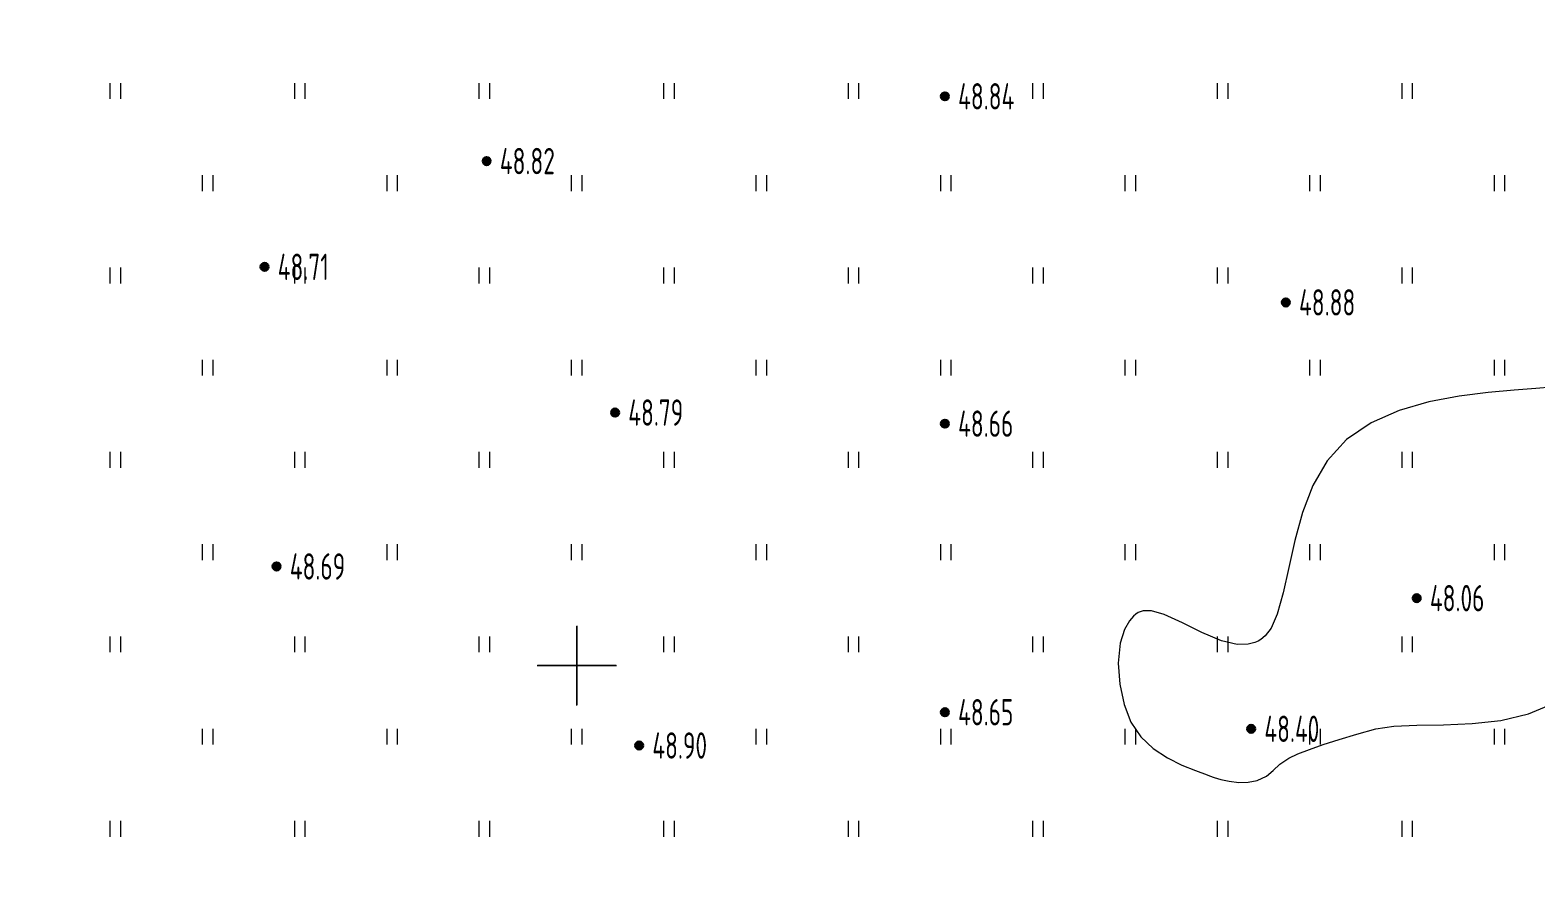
# Model space of a CAD drawing. Extents: x 1098675 to 1099684, y 381052 to 381453.
# Drawn here: x 1099229.3 to 1099286.4, y 381191.9 to 381224.1 of the extents above; entities that cross this region are included whole.
import ezdxf

# ---------------------------------------------------------------- set-up
doc = ezdxf.new("R2010")
doc.units = 0
doc.header["$MEASUREMENT"] = 0
doc.header["$PDMODE"] = 34
doc.header["$PDSIZE"] = -1
doc.layers.get('Defpoints').update_dxf_attribs({"color": 252, "linetype": 'CONTINUOUS'})
doc.layers.add('ГП_ТЕКСТ_размеры', color=7, linetype='CONTINUOUS', lineweight=5)
doc.layers.add('Съемка', color=253, linetype='CONTINUOUS', lineweight=20)
doc.styles.add('TOPO_D431', font='GOST2304A.ttf')
doc.styles.add('ГОСТ', font='GOST2304A.ttf', dxfattribs={"height": 2.5})
doc.dimstyles.new('ISO-25', dxfattribs={"dimtxt": 1.5, "dimasz": 1.5, "dimexe": 1.25, "dimexo": 0, "dimtad": 1, "dimtxsty": 'TOPO_D431', "dimcen": 2.5, "dimazin": 0, "dimtfac": 1, "dimtmove": 0, "dimatfit": 3, "dimfxl": 1, "dimarcsym": 0})

# ---------------------------------------------------------------- blocks, each defined once
blk = doc.blocks.new('*D138')
at = {"layer": 'Defpoints', "color": 0, "linetype": 'Continuous', "lineweight": 60, "transparency": 16777216}
for p in [(1099225.198, 381294.533), (1099235.993, 381289.338), (1099170.317, 381180.507)]:
    blk.add_point(p, dxfattribs=at)
at = {"layer": 'ГП_ТЕКСТ_размеры', "color": 0, "linetype": 'Continuous', "lineweight": -2, "transparency": 16777216}
for p, q in [((1099225.198, 381294.533), (1099237.119, 381288.796)), ((1099181.761, 381176.663), (1099235.342, 381287.986)), ((1099170.317, 381180.507), (1099182.237, 381174.769))]:
    blk.add_line(p, q, dxfattribs=at)
at = {"layer": 'ГП_ТЕКСТ_размеры', "color": 0, "linetype": 'Continuous', "lineweight": 60, "transparency": 16777216}
for points in [[(1099235.117, 381288.095), (1099235.567, 381287.878), (1099235.993, 381289.338)], [(1099181.536, 381176.771), (1099181.987, 381176.554), (1099181.111, 381175.311)]]:
    blk.add_solid(points, dxfattribs=at)
at = {"layer": 'ГП_ТЕКСТ_размеры', "color": 0, "linetype": 'Continuous', "transparency": 16777216, "insert": (1099207.756, 381234.103), "char_height": 1.5, "attachment_point": 5, "rotation": 64.2981, "style": 'TOPO_D431'}
blk.add_mtext('126,55', dxfattribs=at)
blk = doc.blocks.new('Съемка')
at = {"layer": 'Съемка', "linetype": 'Continuous', "lineweight": -2}
h = blk.add_hatch(color=8, dxfattribs=at)
h.dxf.hatch_style = 1
edge = h.paths.add_edge_path()
edge.add_arc((1099263.96, 381221.596), 0.15, 0, 360)
h = blk.add_hatch(color=8, dxfattribs=at)
h.dxf.hatch_style = 1
edge = h.paths.add_edge_path()
edge.add_arc((1099246.579, 381219.139), 0.15, 0, 360)
h = blk.add_hatch(color=8, dxfattribs=at)
h.dxf.hatch_style = 1
edge = h.paths.add_edge_path()
edge.add_arc((1099238.154, 381215.125), 0.15, 0, 360)
h = blk.add_hatch(color=8, dxfattribs=at)
h.dxf.hatch_style = 1
edge = h.paths.add_edge_path()
edge.add_arc((1099276.892, 381213.777), 0.15, 0, 360)
h = blk.add_hatch(color=8, dxfattribs=at)
h.dxf.hatch_style = 1
edge = h.paths.add_edge_path()
edge.add_arc((1099251.449, 381209.596), 0.15, 0, 360)
h = blk.add_hatch(color=8, dxfattribs=at)
h.dxf.hatch_style = 1
edge = h.paths.add_edge_path()
edge.add_arc((1099263.96, 381209.175), 0.15, 0, 360)
h = blk.add_hatch(color=8, dxfattribs=at)
h.dxf.hatch_style = 1
edge = h.paths.add_edge_path()
edge.add_arc((1099238.612, 381203.757), 0.15, 0, 360)
h = blk.add_hatch(color=8, dxfattribs=at)
h.dxf.hatch_style = 1
edge = h.paths.add_edge_path()
edge.add_arc((1099281.855, 381202.554), 0.15, 0, 360)
h = blk.add_hatch(color=8, dxfattribs=at)
h.dxf.hatch_style = 1
edge = h.paths.add_edge_path()
edge.add_arc((1099263.96, 381198.225), 0.15, 0, 360)
h = blk.add_hatch(color=8, dxfattribs=at)
h.dxf.hatch_style = 1
edge = h.paths.add_edge_path()
edge.add_arc((1099275.576, 381197.596), 0.15, 0, 360)
h = blk.add_hatch(color=8, dxfattribs=at)
h.dxf.hatch_style = 1
edge = h.paths.add_edge_path()
edge.add_arc((1099252.362, 381196.962), 0.15, 0, 360)
at = {"layer": 'Съемка', "color": 8, "linetype": 'Continuous', "lineweight": 20}
for p, q in [((1099232.3, 381221.5), (1099232.3, 381222.1)), ((1099232.3, 381221.5), (1099232.3, 381222.1)), ((1099232.7, 381221.5), (1099232.7, 381222.1)), ((1099232.7, 381221.5), (1099232.7, 381222.1)), ((1099239.3, 381221.5), (1099239.3, 381222.1)), ((1099239.3, 381221.5), (1099239.3, 381222.1)), ((1099239.7, 381221.5), (1099239.7, 381222.1)), ((1099239.7, 381221.5), (1099239.7, 381222.1)), ((1099246.3, 381221.5), (1099246.3, 381222.1)), ((1099246.3, 381221.5), (1099246.3, 381222.1)), ((1099246.7, 381221.5), (1099246.7, 381222.1)), ((1099246.7, 381221.5), (1099246.7, 381222.1)), ((1099253.3, 381221.5), (1099253.3, 381222.1)), ((1099253.3, 381221.5), (1099253.3, 381222.1)), ((1099253.7, 381221.5), (1099253.7, 381222.1)), ((1099253.7, 381221.5), (1099253.7, 381222.1)), ((1099260.3, 381221.5), (1099260.3, 381222.1)), ((1099260.3, 381221.5), (1099260.3, 381222.1)), ((1099260.7, 381221.5), (1099260.7, 381222.1)), ((1099260.7, 381221.5), (1099260.7, 381222.1)), ((1099267.3, 381221.5), (1099267.3, 381222.1)), ((1099267.3, 381221.5), (1099267.3, 381222.1)), ((1099267.7, 381221.5), (1099267.7, 381222.1)), ((1099267.7, 381221.5), (1099267.7, 381222.1)), ((1099274.3, 381221.5), (1099274.3, 381222.1)), ((1099274.3, 381221.5), (1099274.3, 381222.1)), ((1099274.7, 381221.5), (1099274.7, 381222.1)), ((1099274.7, 381221.5), (1099274.7, 381222.1)), ((1099281.3, 381221.5), (1099281.3, 381222.1)), ((1099281.3, 381221.5), (1099281.3, 381222.1)), ((1099281.7, 381221.5), (1099281.7, 381222.1)), ((1099281.7, 381221.5), (1099281.7, 381222.1)), ((1099235.8, 381218), (1099235.8, 381218.6)), ((1099235.8, 381218), (1099235.8, 381218.6)), ((1099235.8, 381218), (1099235.8, 381218.6)), ((1099236.2, 381218), (1099236.2, 381218.6)), ((1099236.2, 381218), (1099236.2, 381218.6)), ((1099236.2, 381218), (1099236.2, 381218.6)), ((1099242.8, 381218), (1099242.8, 381218.6)), ((1099242.8, 381218), (1099242.8, 381218.6)), ((1099242.8, 381218), (1099242.8, 381218.6)), ((1099243.2, 381218), (1099243.2, 381218.6)), ((1099243.2, 381218), (1099243.2, 381218.6)), ((1099243.2, 381218), (1099243.2, 381218.6)), ((1099249.8, 381218), (1099249.8, 381218.6)), ((1099249.8, 381218), (1099249.8, 381218.6)), ((1099249.8, 381218), (1099249.8, 381218.6)), ((1099250.2, 381218), (1099250.2, 381218.6)), ((1099250.2, 381218), (1099250.2, 381218.6)), ((1099250.2, 381218), (1099250.2, 381218.6)), ((1099256.8, 381218), (1099256.8, 381218.6)), ((1099256.8, 381218), (1099256.8, 381218.6)), ((1099256.8, 381218), (1099256.8, 381218.6)), ((1099257.2, 381218), (1099257.2, 381218.6)), ((1099257.2, 381218), (1099257.2, 381218.6)), ((1099257.2, 381218), (1099257.2, 381218.6)), ((1099263.8, 381218), (1099263.8, 381218.6)), ((1099263.8, 381218), (1099263.8, 381218.6)), ((1099263.8, 381218), (1099263.8, 381218.6)), ((1099264.2, 381218), (1099264.2, 381218.6)), ((1099264.2, 381218), (1099264.2, 381218.6)), ((1099264.2, 381218), (1099264.2, 381218.6)), ((1099270.8, 381218), (1099270.8, 381218.6)), ((1099270.8, 381218), (1099270.8, 381218.6)), ((1099270.8, 381218), (1099270.8, 381218.6)), ((1099271.2, 381218), (1099271.2, 381218.6)), ((1099271.2, 381218), (1099271.2, 381218.6)), ((1099271.2, 381218), (1099271.2, 381218.6)), ((1099277.8, 381218), (1099277.8, 381218.6)), ((1099277.8, 381218), (1099277.8, 381218.6)), ((1099278.2, 381218), (1099278.2, 381218.6)), ((1099278.2, 381218), (1099278.2, 381218.6)), ((1099284.8, 381218), (1099284.8, 381218.6)), ((1099284.8, 381218), (1099284.8, 381218.6)), ((1099285.2, 381218), (1099285.2, 381218.6)), ((1099285.2, 381218), (1099285.2, 381218.6)), ((1099232.3, 381214.5), (1099232.3, 381215.1)), ((1099232.3, 381214.5), (1099232.3, 381215.1)), ((1099232.3, 381214.5), (1099232.3, 381215.1)), ((1099232.7, 381214.5), (1099232.7, 381215.1)), ((1099232.7, 381214.5), (1099232.7, 381215.1)), ((1099232.7, 381214.5), (1099232.7, 381215.1)), ((1099239.3, 381214.5), (1099239.3, 381215.1)), ((1099239.3, 381214.5), (1099239.3, 381215.1)), ((1099239.3, 381214.5), (1099239.3, 381215.1)), ((1099239.7, 381214.5), (1099239.7, 381215.1)), ((1099239.7, 381214.5), (1099239.7, 381215.1)), ((1099239.7, 381214.5), (1099239.7, 381215.1)), ((1099246.3, 381214.5), (1099246.3, 381215.1)), ((1099246.3, 381214.5), (1099246.3, 381215.1)), ((1099246.3, 381214.5), (1099246.3, 381215.1)), ((1099246.7, 381214.5), (1099246.7, 381215.1)), ((1099246.7, 381214.5), (1099246.7, 381215.1)), ((1099246.7, 381214.5), (1099246.7, 381215.1)), ((1099253.3, 381214.5), (1099253.3, 381215.1)), ((1099253.3, 381214.5), (1099253.3, 381215.1)), ((1099253.3, 381214.5), (1099253.3, 381215.1)), ((1099253.7, 381214.5), (1099253.7, 381215.1)), ((1099253.7, 381214.5), (1099253.7, 381215.1)), ((1099253.7, 381214.5), (1099253.7, 381215.1)), ((1099260.3, 381214.5), (1099260.3, 381215.1)), ((1099260.3, 381214.5), (1099260.3, 381215.1)), ((1099260.3, 381214.5), (1099260.3, 381215.1)), ((1099260.7, 381214.5), (1099260.7, 381215.1)), ((1099260.7, 381214.5), (1099260.7, 381215.1)), ((1099260.7, 381214.5), (1099260.7, 381215.1)), ((1099267.3, 381214.5), (1099267.3, 381215.1)), ((1099267.3, 381214.5), (1099267.3, 381215.1)), ((1099267.3, 381214.5), (1099267.3, 381215.1)), ((1099267.7, 381214.5), (1099267.7, 381215.1)), ((1099267.7, 381214.5), (1099267.7, 381215.1)), ((1099267.7, 381214.5), (1099267.7, 381215.1)), ((1099274.3, 381214.5), (1099274.3, 381215.1)), ((1099274.3, 381214.5), (1099274.3, 381215.1)), ((1099274.7, 381214.5), (1099274.7, 381215.1)), ((1099274.7, 381214.5), (1099274.7, 381215.1)), ((1099281.3, 381214.5), (1099281.3, 381215.1)), ((1099281.3, 381214.5), (1099281.3, 381215.1)), ((1099281.7, 381214.5), (1099281.7, 381215.1)), ((1099281.7, 381214.5), (1099281.7, 381215.1)), ((1099235.8, 381211), (1099235.8, 381211.6)), ((1099235.8, 381211), (1099235.8, 381211.6)), ((1099235.8, 381211), (1099235.8, 381211.6)), ((1099236.2, 381211), (1099236.2, 381211.6)), ((1099236.2, 381211), (1099236.2, 381211.6)), ((1099236.2, 381211), (1099236.2, 381211.6)), ((1099242.8, 381211), (1099242.8, 381211.6)), ((1099242.8, 381211), (1099242.8, 381211.6)), ((1099242.8, 381211), (1099242.8, 381211.6)), ((1099243.2, 381211), (1099243.2, 381211.6)), ((1099243.2, 381211), (1099243.2, 381211.6)), ((1099243.2, 381211), (1099243.2, 381211.6)), ((1099249.8, 381211), (1099249.8, 381211.6)), ((1099249.8, 381211), (1099249.8, 381211.6)), ((1099249.8, 381211), (1099249.8, 381211.6)), ((1099250.2, 381211), (1099250.2, 381211.6)), ((1099250.2, 381211), (1099250.2, 381211.6)), ((1099250.2, 381211), (1099250.2, 381211.6)), ((1099256.8, 381211), (1099256.8, 381211.6)), ((1099256.8, 381211), (1099256.8, 381211.6)), ((1099256.8, 381211), (1099256.8, 381211.6)), ((1099257.2, 381211), (1099257.2, 381211.6)), ((1099257.2, 381211), (1099257.2, 381211.6)), ((1099257.2, 381211), (1099257.2, 381211.6)), ((1099263.8, 381211), (1099263.8, 381211.6)), ((1099263.8, 381211), (1099263.8, 381211.6)), ((1099263.8, 381211), (1099263.8, 381211.6)), ((1099264.2, 381211), (1099264.2, 381211.6)), ((1099264.2, 381211), (1099264.2, 381211.6)), ((1099264.2, 381211), (1099264.2, 381211.6)), ((1099270.8, 381211), (1099270.8, 381211.6)), ((1099270.8, 381211), (1099270.8, 381211.6)), ((1099270.8, 381211), (1099270.8, 381211.6)), ((1099271.2, 381211), (1099271.2, 381211.6)), ((1099271.2, 381211), (1099271.2, 381211.6)), ((1099271.2, 381211), (1099271.2, 381211.6)), ((1099277.8, 381211), (1099277.8, 381211.6)), ((1099277.8, 381211), (1099277.8, 381211.6)), ((1099278.2, 381211), (1099278.2, 381211.6)), ((1099278.2, 381211), (1099278.2, 381211.6)), ((1099284.8, 381211), (1099284.8, 381211.6)), ((1099284.8, 381211), (1099284.8, 381211.6)), ((1099285.2, 381211), (1099285.2, 381211.6)), ((1099285.2, 381211), (1099285.2, 381211.6)), ((1099232.3, 381207.5), (1099232.3, 381208.1)), ((1099232.3, 381207.5), (1099232.3, 381208.1)), ((1099232.3, 381207.5), (1099232.3, 381208.1)), ((1099232.7, 381207.5), (1099232.7, 381208.1)), ((1099232.7, 381207.5), (1099232.7, 381208.1)), ((1099232.7, 381207.5), (1099232.7, 381208.1)), ((1099239.3, 381207.5), (1099239.3, 381208.1)), ((1099239.3, 381207.5), (1099239.3, 381208.1)), ((1099239.3, 381207.5), (1099239.3, 381208.1)), ((1099239.7, 381207.5), (1099239.7, 381208.1)), ((1099239.7, 381207.5), (1099239.7, 381208.1)), ((1099239.7, 381207.5), (1099239.7, 381208.1)), ((1099246.3, 381207.5), (1099246.3, 381208.1)), ((1099246.3, 381207.5), (1099246.3, 381208.1)), ((1099246.3, 381207.5), (1099246.3, 381208.1)), ((1099246.7, 381207.5), (1099246.7, 381208.1)), ((1099246.7, 381207.5), (1099246.7, 381208.1)), ((1099246.7, 381207.5), (1099246.7, 381208.1)), ((1099253.3, 381207.5), (1099253.3, 381208.1)), ((1099253.3, 381207.5), (1099253.3, 381208.1)), ((1099253.3, 381207.5), (1099253.3, 381208.1)), ((1099253.7, 381207.5), (1099253.7, 381208.1)), ((1099253.7, 381207.5), (1099253.7, 381208.1)), ((1099253.7, 381207.5), (1099253.7, 381208.1)), ((1099260.3, 381207.5), (1099260.3, 381208.1)), ((1099260.3, 381207.5), (1099260.3, 381208.1)), ((1099260.3, 381207.5), (1099260.3, 381208.1)), ((1099260.7, 381207.5), (1099260.7, 381208.1)), ((1099260.7, 381207.5), (1099260.7, 381208.1)), ((1099260.7, 381207.5), (1099260.7, 381208.1)), ((1099267.3, 381207.5), (1099267.3, 381208.1)), ((1099267.3, 381207.5), (1099267.3, 381208.1)), ((1099267.3, 381207.5), (1099267.3, 381208.1)), ((1099267.7, 381207.5), (1099267.7, 381208.1)), ((1099267.7, 381207.5), (1099267.7, 381208.1)), ((1099267.7, 381207.5), (1099267.7, 381208.1)), ((1099274.3, 381207.5), (1099274.3, 381208.1)), ((1099274.3, 381207.5), (1099274.3, 381208.1)), ((1099274.7, 381207.5), (1099274.7, 381208.1)), ((1099274.7, 381207.5), (1099274.7, 381208.1)), ((1099281.3, 381207.5), (1099281.3, 381208.1)), ((1099281.3, 381207.5), (1099281.3, 381208.1)), ((1099281.7, 381207.5), (1099281.7, 381208.1)), ((1099281.7, 381207.5), (1099281.7, 381208.1)), ((1099235.8, 381204), (1099235.8, 381204.6)), ((1099235.8, 381204), (1099235.8, 381204.6)), ((1099235.8, 381204), (1099235.8, 381204.6)), ((1099236.2, 381204), (1099236.2, 381204.6)), ((1099236.2, 381204), (1099236.2, 381204.6)), ((1099236.2, 381204), (1099236.2, 381204.6)), ((1099242.8, 381204), (1099242.8, 381204.6)), ((1099242.8, 381204), (1099242.8, 381204.6)), ((1099242.8, 381204), (1099242.8, 381204.6)), ((1099243.2, 381204), (1099243.2, 381204.6)), ((1099243.2, 381204), (1099243.2, 381204.6)), ((1099243.2, 381204), (1099243.2, 381204.6)), ((1099249.8, 381204), (1099249.8, 381204.6)), ((1099249.8, 381204), (1099249.8, 381204.6)), ((1099249.8, 381204), (1099249.8, 381204.6)), ((1099250.2, 381204), (1099250.2, 381204.6)), ((1099250.2, 381204), (1099250.2, 381204.6)), ((1099250.2, 381204), (1099250.2, 381204.6)), ((1099256.8, 381204), (1099256.8, 381204.6)), ((1099256.8, 381204), (1099256.8, 381204.6)), ((1099256.8, 381204), (1099256.8, 381204.6)), ((1099257.2, 381204), (1099257.2, 381204.6)), ((1099257.2, 381204), (1099257.2, 381204.6)), ((1099257.2, 381204), (1099257.2, 381204.6)), ((1099263.8, 381204), (1099263.8, 381204.6)), ((1099263.8, 381204), (1099263.8, 381204.6)), ((1099263.8, 381204), (1099263.8, 381204.6)), ((1099264.2, 381204), (1099264.2, 381204.6)), ((1099264.2, 381204), (1099264.2, 381204.6)), ((1099264.2, 381204), (1099264.2, 381204.6)), ((1099270.8, 381204), (1099270.8, 381204.6)), ((1099270.8, 381204), (1099270.8, 381204.6)), ((1099270.8, 381204), (1099270.8, 381204.6)), ((1099271.2, 381204), (1099271.2, 381204.6)), ((1099271.2, 381204), (1099271.2, 381204.6)), ((1099271.2, 381204), (1099271.2, 381204.6)), ((1099277.8, 381204), (1099277.8, 381204.6)), ((1099277.8, 381204), (1099277.8, 381204.6)), ((1099278.2, 381204), (1099278.2, 381204.6)), ((1099278.2, 381204), (1099278.2, 381204.6)), ((1099284.8, 381204), (1099284.8, 381204.6)), ((1099284.8, 381204), (1099284.8, 381204.6)), ((1099285.2, 381204), (1099285.2, 381204.6)), ((1099285.2, 381204), (1099285.2, 381204.6)), ((1099232.3, 381200.5), (1099232.3, 381201.1)), ((1099232.3, 381200.5), (1099232.3, 381201.1)), ((1099232.3, 381200.5), (1099232.3, 381201.1)), ((1099232.7, 381200.5), (1099232.7, 381201.1)), ((1099232.7, 381200.5), (1099232.7, 381201.1)), ((1099232.7, 381200.5), (1099232.7, 381201.1)), ((1099239.3, 381200.5), (1099239.3, 381201.1)), ((1099239.3, 381200.5), (1099239.3, 381201.1)), ((1099239.3, 381200.5), (1099239.3, 381201.1)), ((1099239.7, 381200.5), (1099239.7, 381201.1)), ((1099239.7, 381200.5), (1099239.7, 381201.1)), ((1099239.7, 381200.5), (1099239.7, 381201.1)), ((1099246.3, 381200.5), (1099246.3, 381201.1)), ((1099246.3, 381200.5), (1099246.3, 381201.1)), ((1099246.3, 381200.5), (1099246.3, 381201.1)), ((1099246.7, 381200.5), (1099246.7, 381201.1)), ((1099246.7, 381200.5), (1099246.7, 381201.1)), ((1099246.7, 381200.5), (1099246.7, 381201.1)), ((1099253.3, 381200.5), (1099253.3, 381201.1)), ((1099253.3, 381200.5), (1099253.3, 381201.1)), ((1099253.3, 381200.5), (1099253.3, 381201.1)), ((1099253.7, 381200.5), (1099253.7, 381201.1)), ((1099253.7, 381200.5), (1099253.7, 381201.1)), ((1099253.7, 381200.5), (1099253.7, 381201.1)), ((1099260.3, 381200.5), (1099260.3, 381201.1)), ((1099260.3, 381200.5), (1099260.3, 381201.1)), ((1099260.3, 381200.5), (1099260.3, 381201.1)), ((1099260.7, 381200.5), (1099260.7, 381201.1)), ((1099260.7, 381200.5), (1099260.7, 381201.1)), ((1099260.7, 381200.5), (1099260.7, 381201.1)), ((1099267.3, 381200.5), (1099267.3, 381201.1)), ((1099267.3, 381200.5), (1099267.3, 381201.1)), ((1099267.3, 381200.5), (1099267.3, 381201.1)), ((1099267.7, 381200.5), (1099267.7, 381201.1)), ((1099267.7, 381200.5), (1099267.7, 381201.1)), ((1099267.7, 381200.5), (1099267.7, 381201.1)), ((1099274.3, 381200.5), (1099274.3, 381201.1)), ((1099274.3, 381200.5), (1099274.3, 381201.1)), ((1099274.7, 381200.5), (1099274.7, 381201.1)), ((1099274.7, 381200.5), (1099274.7, 381201.1)), ((1099281.3, 381200.5), (1099281.3, 381201.1)), ((1099281.3, 381200.5), (1099281.3, 381201.1)), ((1099281.7, 381200.5), (1099281.7, 381201.1)), ((1099281.7, 381200.5), (1099281.7, 381201.1)), ((1099235.8, 381197), (1099235.8, 381197.6)), ((1099235.8, 381197), (1099235.8, 381197.6)), ((1099235.8, 381197), (1099235.8, 381197.6)), ((1099236.2, 381197), (1099236.2, 381197.6)), ((1099236.2, 381197), (1099236.2, 381197.6)), ((1099236.2, 381197), (1099236.2, 381197.6)), ((1099242.8, 381197), (1099242.8, 381197.6)), ((1099242.8, 381197), (1099242.8, 381197.6)), ((1099242.8, 381197), (1099242.8, 381197.6)), ((1099243.2, 381197), (1099243.2, 381197.6)), ((1099243.2, 381197), (1099243.2, 381197.6)), ((1099243.2, 381197), (1099243.2, 381197.6)), ((1099249.8, 381197), (1099249.8, 381197.6)), ((1099249.8, 381197), (1099249.8, 381197.6)), ((1099249.8, 381197), (1099249.8, 381197.6)), ((1099250.2, 381197), (1099250.2, 381197.6)), ((1099250.2, 381197), (1099250.2, 381197.6)), ((1099250.2, 381197), (1099250.2, 381197.6)), ((1099256.8, 381197), (1099256.8, 381197.6)), ((1099256.8, 381197), (1099256.8, 381197.6)), ((1099256.8, 381197), (1099256.8, 381197.6)), ((1099257.2, 381197), (1099257.2, 381197.6)), ((1099257.2, 381197), (1099257.2, 381197.6)), ((1099257.2, 381197), (1099257.2, 381197.6)), ((1099263.8, 381197), (1099263.8, 381197.6)), ((1099263.8, 381197), (1099263.8, 381197.6)), ((1099263.8, 381197), (1099263.8, 381197.6)), ((1099264.2, 381197), (1099264.2, 381197.6)), ((1099264.2, 381197), (1099264.2, 381197.6)), ((1099264.2, 381197), (1099264.2, 381197.6)), ((1099270.8, 381197), (1099270.8, 381197.6)), ((1099270.8, 381197), (1099270.8, 381197.6)), ((1099270.8, 381197), (1099270.8, 381197.6)), ((1099271.2, 381197), (1099271.2, 381197.6)), ((1099271.2, 381197), (1099271.2, 381197.6)), ((1099271.2, 381197), (1099271.2, 381197.6)), ((1099277.8, 381197), (1099277.8, 381197.6)), ((1099277.8, 381197), (1099277.8, 381197.6)), ((1099278.2, 381197), (1099278.2, 381197.6)), ((1099278.2, 381197), (1099278.2, 381197.6)), ((1099284.8, 381197), (1099284.8, 381197.6)), ((1099284.8, 381197), (1099284.8, 381197.6)), ((1099285.2, 381197), (1099285.2, 381197.6)), ((1099285.2, 381197), (1099285.2, 381197.6)), ((1099232.3, 381193.5), (1099232.3, 381194.1)), ((1099232.3, 381193.5), (1099232.3, 381194.1)), ((1099232.3, 381193.5), (1099232.3, 381194.1)), ((1099232.7, 381193.5), (1099232.7, 381194.1)), ((1099232.7, 381193.5), (1099232.7, 381194.1)), ((1099232.7, 381193.5), (1099232.7, 381194.1)), ((1099239.3, 381193.5), (1099239.3, 381194.1)), ((1099239.3, 381193.5), (1099239.3, 381194.1)), ((1099239.3, 381193.5), (1099239.3, 381194.1)), ((1099239.7, 381193.5), (1099239.7, 381194.1)), ((1099239.7, 381193.5), (1099239.7, 381194.1)), ((1099239.7, 381193.5), (1099239.7, 381194.1)), ((1099246.3, 381193.5), (1099246.3, 381194.1)), ((1099246.3, 381193.5), (1099246.3, 381194.1)), ((1099246.3, 381193.5), (1099246.3, 381194.1)), ((1099246.7, 381193.5), (1099246.7, 381194.1)), ((1099246.7, 381193.5), (1099246.7, 381194.1)), ((1099246.7, 381193.5), (1099246.7, 381194.1)), ((1099253.3, 381193.5), (1099253.3, 381194.1)), ((1099253.3, 381193.5), (1099253.3, 381194.1)), ((1099253.3, 381193.5), (1099253.3, 381194.1)), ((1099253.7, 381193.5), (1099253.7, 381194.1)), ((1099253.7, 381193.5), (1099253.7, 381194.1)), ((1099253.7, 381193.5), (1099253.7, 381194.1)), ((1099260.3, 381193.5), (1099260.3, 381194.1)), ((1099260.3, 381193.5), (1099260.3, 381194.1)), ((1099260.3, 381193.5), (1099260.3, 381194.1)), ((1099260.7, 381193.5), (1099260.7, 381194.1)), ((1099260.7, 381193.5), (1099260.7, 381194.1)), ((1099260.7, 381193.5), (1099260.7, 381194.1)), ((1099267.3, 381193.5), (1099267.3, 381194.1)), ((1099267.3, 381193.5), (1099267.3, 381194.1)), ((1099267.3, 381193.5), (1099267.3, 381194.1)), ((1099267.7, 381193.5), (1099267.7, 381194.1)), ((1099267.7, 381193.5), (1099267.7, 381194.1)), ((1099267.7, 381193.5), (1099267.7, 381194.1)), ((1099274.3, 381193.5), (1099274.3, 381194.1)), ((1099274.3, 381193.5), (1099274.3, 381194.1)), ((1099274.7, 381193.5), (1099274.7, 381194.1)), ((1099274.7, 381193.5), (1099274.7, 381194.1)), ((1099281.3, 381193.5), (1099281.3, 381194.1)), ((1099281.3, 381193.5), (1099281.3, 381194.1)), ((1099281.7, 381193.5), (1099281.7, 381194.1)), ((1099281.7, 381193.5), (1099281.7, 381194.1))]:
    blk.add_line(p, q, dxfattribs=at)
at = {"layer": 'Съемка', "color": 8, "linetype": 'Continuous', "lineweight": 20, "flags": 128}
for points in [[(1099246.429, 381219.139, 1), (1099246.729, 381219.139, 1)], [(1099246.429, 381219.139, 1), (1099246.729, 381219.139, 1)], [(1099276.742, 381213.777, 1), (1099277.042, 381213.777, 1)], [(1099238.462, 381203.757, 1), (1099238.762, 381203.757, 1)], [(1099238.462, 381203.757, 1), (1099238.762, 381203.757, 1)], [(1099281.705, 381202.554, 1), (1099282.005, 381202.554, 1)]]:
    blk.add_lwpolyline(points, format="xyb", close=True, dxfattribs=at)
at = {"layer": 'Съемка', "color": 8, "flags": 128}
for points in [[(1099273.907, 381195.846), (1099273.998, 381195.813), (1099274.175, 381195.752), (1099274.427, 381195.677), (1099274.74, 381195.606), (1099275.108, 381195.564), (1099275.46, 381195.575), (1099275.809, 381195.64), (1099276.163, 381195.797), (1099276.412, 381196.013), (1099276.658, 381196.254), (1099277.003, 381196.488), (1099277.344, 381196.643), (1099277.784, 381196.814), (1099278.311, 381196.997), (1099278.916, 381197.191), (1099279.584, 381197.392), (1099280.306, 381197.596), (1099280.984, 381197.7), (1099281.859, 381197.735), (1099282.87, 381197.751), (1099283.955, 381197.795), (1099285.052, 381197.917), (1099286.098, 381198.165), (1099286.858, 381198.486)], [(1099286.966, 381210.56), (1099286.373, 381210.505), (1099285.552, 381210.449), (1099284.563, 381210.364), (1099283.465, 381210.223), (1099282.319, 381210.001), (1099281.185, 381209.67), (1099280.123, 381209.204), (1099279.192, 381208.576), (1099278.457, 381207.771), (1099277.915, 381206.827), (1099277.521, 381205.8), (1099277.232, 381204.743), (1099277.005, 381203.712), (1099276.796, 381202.76), (1099276.563, 381201.942), (1099276.329, 381201.421), (1099276.111, 381201.126), (1099275.941, 381200.982), (1099275.847, 381200.927), (1099275.72, 381200.871), (1099275.457, 381200.804), (1099275.04, 381200.798), (1099274.455, 381200.932), (1099273.704, 381201.245), (1099272.967, 381201.616), (1099272.28, 381201.932), (1099271.792, 381202.07), (1099271.474, 381202.07), (1099271.29, 381202.006), (1099271.206, 381201.952), (1099271.117, 381201.876), (1099270.958, 381201.696), (1099270.77, 381201.367), (1099270.608, 381200.84), (1099270.535, 381200.088), (1099270.59, 381199.292), (1099270.757, 381198.522), (1099271.018, 381197.843), (1099271.389, 381197.291), (1099271.865, 381196.846), (1099272.4, 381196.494), (1099272.949, 381196.22), (1099273.467, 381196.009), (1099273.907, 381195.846)]]:
    blk.add_lwpolyline(points, dxfattribs=at)
at = {"layer": 'Съемка', "color": 8, "linetype": 'Continuous', "lineweight": 20, "flags": 128}
for points in [[(1099250, 381201.5), (1099250, 381198.5)], [(1099250, 381198.485), (1099250, 381201.495)], [(1099248.5, 381200), (1099251.5, 381200)], [(1099251.49, 381200), (1099248.51, 381200)]]:
    blk.add_lwpolyline(points, dxfattribs=at)
at = {"layer": 'Съемка', "color": 8, "linetype": 'Continuous', "lineweight": -2}
for centre in [(1099263.96, 381221.596), (1099246.579, 381219.139), (1099238.154, 381215.125), (1099276.892, 381213.777), (1099251.449, 381209.596), (1099263.96, 381209.175), (1099238.612, 381203.757), (1099281.855, 381202.554), (1099263.96, 381198.225), (1099275.576, 381197.596), (1099252.362, 381196.962)]:
    blk.add_circle(centre, 0.15, dxfattribs=at)
at = {"layer": 'Съемка', "color": 8, "linetype": 'Continuous', "lineweight": 30, "style": 'ГОСТ', "width": 0.8}
for s, p in [('48.84', (1099264.46, 381221.096)), ('48.82', (1099247.079, 381218.639)), ('48.71', (1099238.654, 381214.625)), ('48.88', (1099277.392, 381213.277)), ('48.79', (1099251.949, 381209.096)), ('48.66', (1099264.46, 381208.675)), ('48.69', (1099239.112, 381203.257)), ('48.06', (1099282.355, 381202.054)), ('48.65', (1099264.46, 381197.725)), ('48.40', (1099276.076, 381197.096)), ('48.90', (1099252.862, 381196.462))]:
    blk.add_text(s, height=1, dxfattribs=at).set_placement(p)

msp = doc.modelspace()

# ---------------------------------------------------------------- block references
at = {"layer": 'Съемка', "color": 6, "lineweight": 30}
msp.add_blockref('Съемка', (0, 0), dxfattribs=at)

# ---------------------------------------------------------------- next in the draw order: dimensions: what is measured, and where the dimension line sits
at = {"layer": 'ГП_ТЕКСТ_размеры', "color": 7, "linetype": 'Continuous'}
dim = msp.add_linear_dim(base=(1099235.993, 381289.338), p1=(1099170.317, 381180.507), p2=(1099225.198, 381294.533), angle=64.2981, dimstyle='ISO-25', dxfattribs=at)
dim.commit()
dim.dimension.update_dxf_attribs({"geometry": '*D138', "text_midpoint": (1099209.097, 381233.458), "dimtype": 161})

doc.saveas('drawing.dxf')
